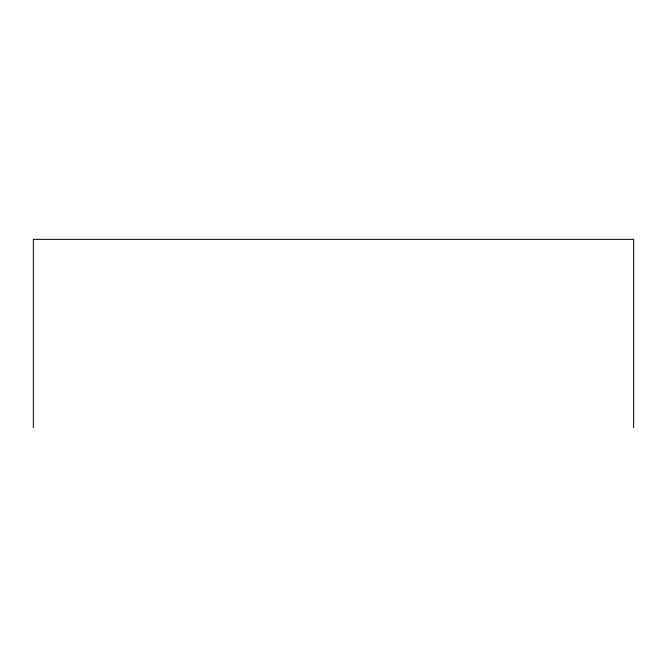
<?xml version="1.0" encoding="UTF-8"?>
<svg xmlns="http://www.w3.org/2000/svg" width="667" height="667" viewBox="0 0 667 667"><rect width="100%" height="100%" fill="white"/><g stroke="black" fill="none" stroke-linecap="round" stroke-linejoin="round"><path stroke-width="1" d="M633.65 427.639L633.65 239.361L33.35 239.361L33.35 427.639"/></g></svg>
